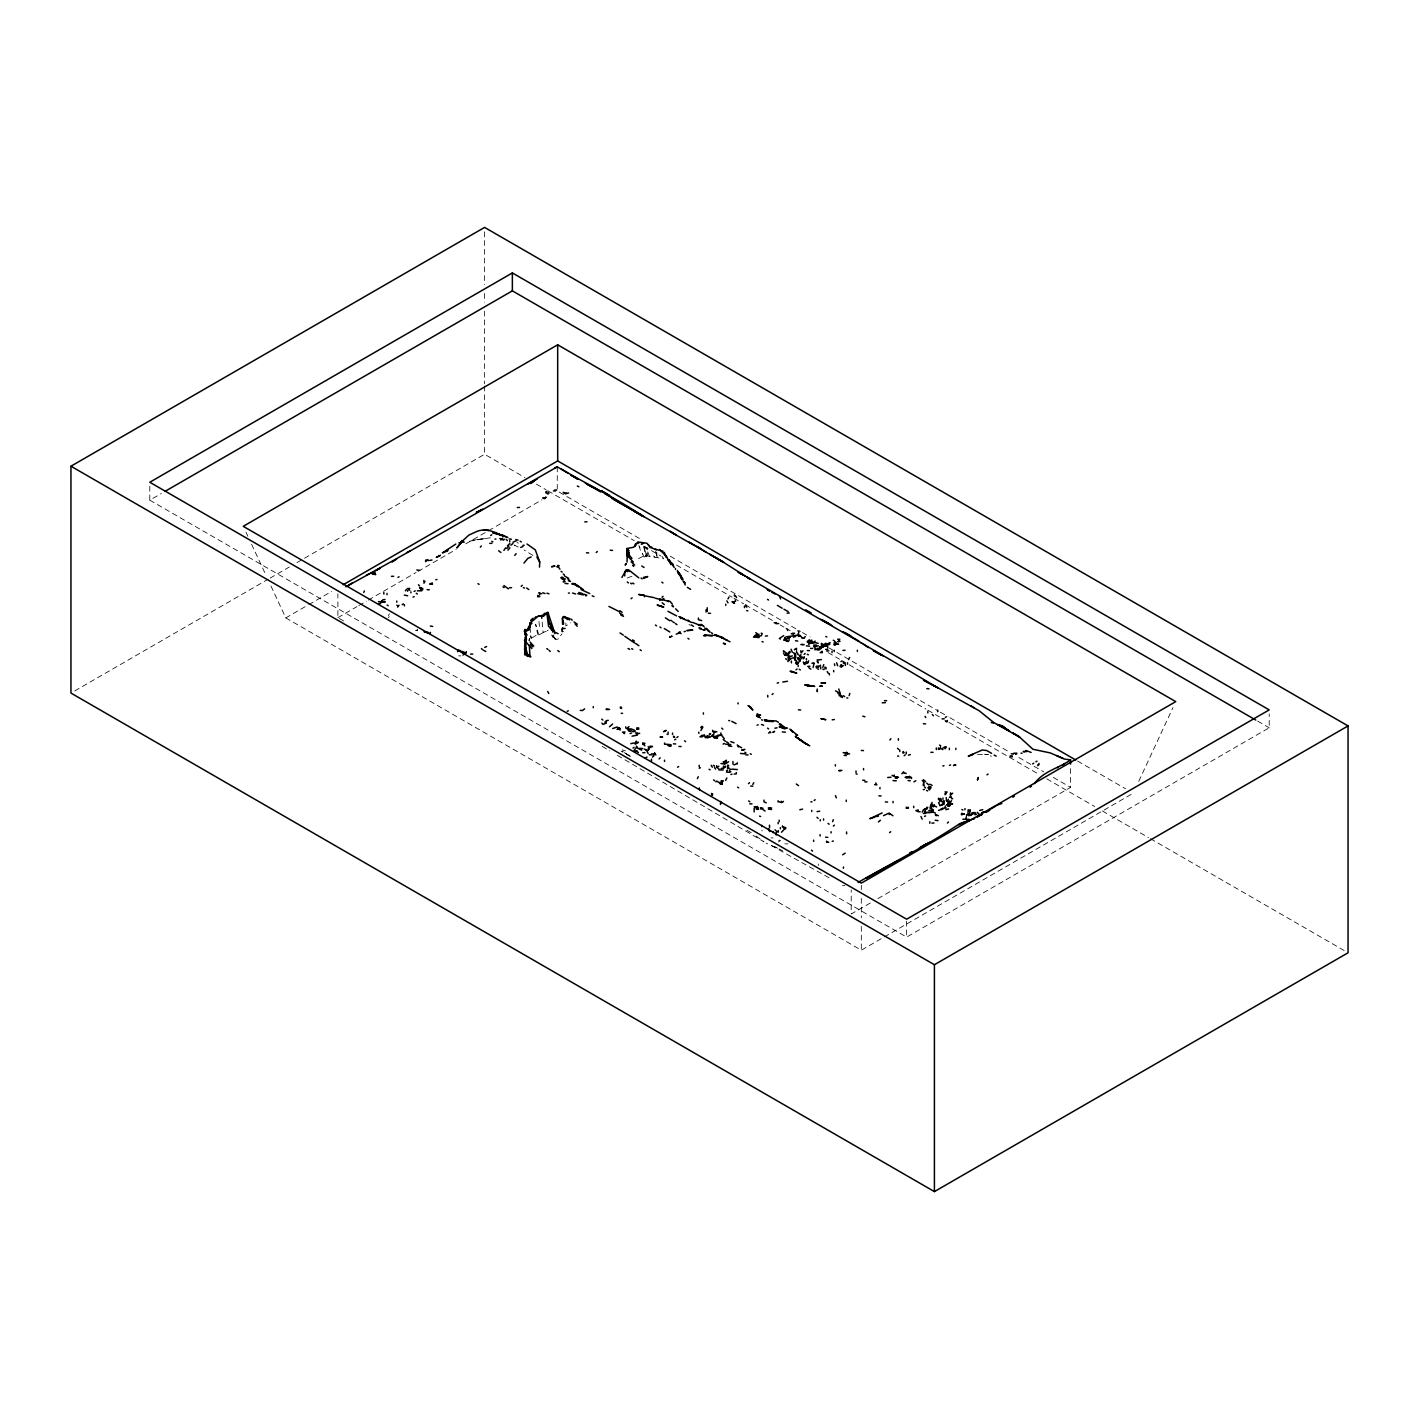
<?xml version="1.0" encoding="UTF-8"?>
<svg xmlns="http://www.w3.org/2000/svg" width="1419" height="1419" viewBox="0 0 1419 1419"><rect width="100%" height="100%" fill="white"/><g stroke="black" fill="none" stroke-linecap="round" stroke-linejoin="round"><path stroke-width="0.75" stroke-dasharray="5 3.75" d="M343.629 620.972L337.882 617.655L337.882 593.763M565.915 622.959L565.826 626.027L570.775 622.799M644.191 557.011L642.257 553.357L644.191 557.011L647.241 555.734L647.206 547.503M388.487 615.811L389.303 613.771M1138.783 781.266L1172.963 707.602M555.822 638.248L555.113 639.65L558.128 639.011L561.995 633.832M529.021 639.738L529.784 638.319L529.056 640.891L529.021 639.738L537.677 634.364L538.759 634.896L548.231 630.107M555.095 638.39L553.57 636.492L555.113 639.65L552.949 637.166L553.924 634.719M778.534 842.035L780.61 840.225M388.292 617.673L389.356 616.662M778.552 840.917L779.581 840.066M149.793 486.22L149.793 500.162L161.305 493.51M74.781 690.876L268.191 579.2M270.107 578.101L289.263 567.05M296.926 562.616L302.655 559.299M304.571 558.199L484.588 454.275L524.888 477.529M270.976 586.047L285.769 617.904L306.823 605.736M308.739 604.636L331.727 591.368M337.882 617.655L356.967 606.64M358.865 605.541L366.492 601.142M368.408 600.042L416.104 572.496M418.002 571.396L456.155 549.384M465.698 543.867L486.682 531.753M488.579 530.653L541.987 499.807M870.29 903.016L851.205 914.013L851.205 889.873M877.918 898.599L1070.582 787.368L1070.582 766.242M285.769 617.904L861.315 950.198L882.387 938.03M884.303 936.93L1133.249 793.203M149.793 500.162L906.635 937.108L1269.207 727.787L1269.207 713.863M643.02 556.354L635.322 560.221M627.216 578.03L632.182 576.167M484.748 538.652L472.066 540.337L492.57 537.535M546.28 631.349L543.105 632.377L542.129 621.682M482.903 538.901L466.461 541.739M415.43 630.408L417.594 630.284L417.594 629.096M625.46 750.864L622.249 749.871M844.908 885.687L842.46 885.421M977.531 754.571L988.387 754.5L985.762 754.482L987.181 754.465M647.241 555.734L646.284 555.734L663.737 558.749L662.123 556.461M784.867 843.844L787.971 843.879M771.014 837.884L773.178 837.919M458.674 655.844L460.944 655.897M416.53 630.196L417.594 630.284M985.974 754.482L984.733 754.269L987.003 754.731M775.111 846.859L774.118 846.664L778.286 848.42M776.033 847.586L768.85 844.376M518.201 547.06L514.281 545.109L515.611 545.783M766.136 843.134L767.661 843.879M624.254 752.567L631.207 756.735L621.167 751.165M552.931 635.73L551.583 635.038L552.949 637.166M990.338 755.777L991.402 756.345M771.209 845.476L830.966 878.822M1257.695 721.154L1269.207 727.787M1077.606 761.081L1125.569 788.769M559.175 492.109L564.922 495.426M566.837 496.526L641.53 539.663M670.265 556.248L800.511 631.455M802.427 632.555L810.089 636.971M829.246 648.04L834.993 651.356M836.908 652.456L850.318 660.19M852.234 661.307L938.42 711.061M940.336 712.178L947.998 716.595M949.914 717.695L1009.281 751.981M1018.86 757.515L1043.763 771.883M1053.341 777.417L1070.582 787.368M536.4 484.181L545.996 489.715M547.911 490.832L634.258 540.674M643.854 546.226L661.112 556.195M676.473 565.046L732.115 597.186M734.031 598.286L743.627 603.82M745.543 604.937L772.415 620.44M780.078 624.874L783.927 627.092M785.842 628.191L791.589 631.526M828.057 652.58L839.569 659.214M849.165 664.766L925.915 709.074M927.831 710.174L939.343 716.826M948.939 722.36L1039.116 774.437M1046.796 778.871L1094.759 806.56M1102.439 810.994L1148.485 837.582M1150.419 838.682L1344.219 950.57M602.17 746.376L609.78 750.882M617.389 755.351L763.954 841.769L755.617 835.667M779.403 848.952L782.649 850.886M516.995 542.413L518.343 543.229M622.249 751.006L623.207 751.591M746.944 830.115L754.394 834.691M625.318 753.418L630.923 756.93M688.978 624.484L690.343 625.353M532.888 555.414L524.143 550.022M653.574 555.929L654.993 557.206M246.037 532.302L247.882 536.276M251.571 544.24L265.442 574.11M649.565 556.496L646.354 548.071M638.905 545.481L640.59 550.785L639.738 546.812M538.759 634.896L535.619 624.183L537.677 634.364M643.552 546.705L646.177 556.425L647.49 551.743L646.656 547.752M530.511 635.641L531.22 638.373L529.943 626.684M655.631 551.015L657.157 558.412L656.571 549.809M644.297 547.007L646.177 556.425L645.077 546.546M538.972 621.469L539.522 627.18M761.95 829.955L762.021 830.966M818.266 864.047L818.337 865.555M906.635 921.197L906.635 937.108M861.315 885.314L861.315 889.642M861.315 898.298L861.315 917.756M861.315 926.412L861.315 950.198M557.259 466.816L557.259 488.81M484.588 231.811L484.588 284.669M484.588 293.485L484.588 302.282M484.588 311.098L484.588 383.786M484.588 385.986L484.588 454.275"/><path stroke-width="1.5" d="M725.411 767.2L725.428 766.1L723.247 767.59M407.625 591.244L407.625 590.18M725.748 605.416L725.748 604.228M757.515 807.606L757.515 806.418M783.572 828.022L783.572 826.905M823.57 820.129L823.57 818.905M831.073 832.953L831.073 831.711M845.387 665.476L845.387 664.287M380.629 602.933L381.729 600.876L384.992 602.295L382.243 602.099L381.729 600.876M525.562 646.479L524.64 653.006L525.739 653.698L524.693 654.602L530.901 656.678M601.887 723.087L602.986 724.382L606.232 723.193L606.144 720.728L608.254 720.338M715.602 769.133L714.502 767.36M728.692 768.477L728.692 767.236M946.118 746.678L946.118 747.724L943.883 747.334M682.876 580.034L682.876 578.81M857.36 651.427L857.36 650.204M457.663 651.711L457.681 650.363L459.862 650.31M672.535 734.457L672.535 733.038M738.377 746.944L737.295 744.922M647.082 751.361L648.164 753.542M668.136 733.091L668.136 732.098M673.617 737.224L673.617 736.195L674.699 737.277M727.592 766.189L727.61 768.832M955.838 749.463L955.856 748.274M783.643 640.2L784.76 638.585L786.942 638.727L786.676 639.916M823.552 646.142L825.663 643.233L827.862 644.758L825.698 645.964L825.645 644.403L823.499 644.492M950.517 792.884L950.482 797.035L951.564 797.318L949.453 797.318M406.508 589.222L405.408 590.872M410.871 592.805L410.889 591.847M680.251 575.387L681.759 579.573M756.912 635.304L756.912 634.258L759.059 634.311M784.76 638.585L784.76 637.486M811.721 811.473L811.739 810.391M524.675 645.716L525.757 644.989L524.675 645.716L524.622 650.399L525.615 650.523M635.162 743.237L636.28 741.037M683.834 581.524L685.2 585M707.265 611.341L707.283 610.064M713.81 734.51L713.828 733.428M753.489 637.149L755.813 634.843M820.271 820.874L820.288 819.721M807.376 642.239L807.393 641.104M948.371 799.269L947.253 801.416L946.278 800.032L947.253 801.416M726.883 600.893L727.982 602.844M923.485 809.628L922.279 812.147M828.802 842.301L826.621 842.247L826.656 841.112M738.04 703.895L738.057 702.848M754.145 811.881L754.181 808.28L756.416 806.755L756.398 808.174L758.597 809.362L756.38 809.291L758.615 807.996L754.198 806.737M529.996 656.997L529.376 645.769L524.551 640.519L526.112 635.889L524.693 630.994L526.857 629.664M923.343 783.714L923.29 785.541L924.425 785.044M970.153 811.313L970.188 809.628M928.895 810.462L932.159 809.859L932.177 812.395L925.578 812.679L925.631 811.136M760.761 809.132L760.797 807.943L762.961 808.227M933.188 809.575L933.17 812.236L935.423 813.052M631.987 558.447L629.522 555.521L627.535 556.585L626.967 550.944L629.131 550.891L627.925 549.596L626.808 555.45L627.925 549.596L626.755 548.55L633.725 547.237L637.787 541.934L646.922 543.264L650.611 547.539L656.571 549.809M808.475 642.949L812.856 641.938L818.195 643.375M924.461 812.236L925.614 808.564L924.585 808.901M698.467 617.974L698.414 619.713L701.696 620.6M583.475 589.719L575.972 584.539L572.017 584.185M641.353 544.328L642.505 542.821M754.642 637.344L754.677 636.244M677.661 572.088L678.708 573.808M968.166 809.823L968.006 812.75M1038.921 764.806L1038.992 763.404M1037.857 765.781L1037.91 764.539M539.486 567.121L539.734 562.066L535.318 549.88L526.999 544.009M969.071 810.125L969.94 812.307M670.868 562.722L668.81 559.636L671.098 564.23M945.214 807.127L945.285 805.957M524.693 654.602L525.207 645.468L527.957 656.483M929.782 823.251L929.853 821.743M798.808 636.492L800.014 635.57L802.125 637.645M781.514 832.226L784.672 828.873L784.618 827.242M787.917 657.157L789.088 660.669M675.479 569.498L675.533 568.487M577.231 626.258L575.103 623.952M790.188 636.829L789.177 638.089L788.042 637.025L790.188 636.829L788.059 638.426M834.195 645.06L834.266 644.12L838.576 644.332L837.6 643.978M817.397 690.219L817.273 691.692L817.255 689.031M559.92 569.214L557.844 566.039M525.42 644.049L526.112 635.889M964.885 809.806L964.991 808.635M961.479 814.541L961.603 813.335L964.477 814.063L961.479 814.541L962.667 814.4M950.411 804.91L949.276 806.134L947.147 805.247L950.411 804.91L949.276 806.134M839.143 695.7L840.208 693.589L838.789 688.995M970.862 814.808L972.086 812.821L974.055 812.59L972.76 814.258M634.754 546.368L635.677 543.619M679.08 574.252L677.431 570.527M650.611 547.539L648.146 544.577M951.528 798.773L952.646 798.72M966.392 816.67L965.967 818.816M664.305 552.399L666.079 556.887M712.391 795.385L712.64 793.842M975.048 813.619L975.243 812.484M843.312 868.233L843.56 866.991M967.652 814.878L967.847 813.885M966.552 815.446L966.782 814.524M397.675 607.084L398.987 605.274M849.165 695.629L849.804 693.448M968.875 815.003L969.479 813.14L969.745 815.251L968.627 815.748M680.73 575.138L682.362 578.775M524.267 631.526L525.083 629.362L525.793 638.585L524.711 644.581L525.757 644.989M832.598 821.636L833.343 819.703M528.915 627.766L529.092 629.983L527.868 628.635L530.014 627.269L529.748 623.243L531.912 623.225L528.613 626.737L527.921 630.213L524.693 632.253L527.123 634.949L524.906 634.683L525.828 633.105M563.006 631.561L561.906 631.313L562.563 627.908M561.924 619.003L563.875 616.538L566.216 617.513M363.743 592.45L364.399 590.996M697.368 778.623L698.254 776.743M525.58 640.838L526.449 639.011L525.19 637.486M725.659 780.379L726.847 777.949M797.886 634.488L798.773 632.732M940.655 798.365L941.932 801.77L943.99 801.043L941.914 805.034M752.815 784.459L753.773 782.703M801.15 652.953L802.977 650.771M625.939 563.875L625.194 565.099L626.134 563.68M795.882 663.205L796.627 664.163L800.121 660.811L797.921 659.321L797.85 657.582L799.624 659.374L801.096 658.859L802.09 656.837L799.979 657.334L800.937 654.585M630.178 731.317L628.014 729.579L629.078 731.228L631.26 728.905L629.096 728.923M503.887 550.395L505.803 547.734M523.913 563.095L527.85 558.376L531.185 556.94M546.138 613.256L547.929 612.387L554.9 633.513M712.764 734.652L711.611 736.39L713.651 735.822M621.859 577.427L626.453 569.746L629.681 571.449M561.889 629.539L562.829 628.138M552.701 632.076L553.658 630.692L550.288 624.129L552.097 630.089M500.747 540.018L502.787 538.067M456.936 547.947L462.629 540.958L460.732 542.395L461.814 541.81M428.715 560.647L427.687 560.008L425.505 561.658M805.495 662.85L806.506 661.485L806.56 663.134L804.502 664.571L803.367 662.034L804.467 663.844M431.5 583.972L432.529 584.043L429.673 584.078L432.298 582.907M507.967 550.164L509.918 547.769M529.748 623.243L538.369 616.077L543.761 615.846L547.929 612.387M612.689 724.009L609.478 726.759M514.742 555.414L516.126 553.641M710.617 733.552L709.535 734.953L709.465 733.978M858.052 882.458C891.948 862.965 927.334 845.405 959.723 823.676L974.605 818.461L973.097 818.834M457.095 547.503L460.962 542.714M633.388 562.066L628.599 557.082L629.309 553.108L626.967 550.944M508.889 546.12L506.902 548.461M715.797 781.78L716.879 781.124L720.249 783.323L723.388 780.858L721.26 780.698M700.755 727.592L701.82 726.315L701.926 727.61M422.791 588.442L420.627 589.949L422.773 589.594L420.645 588.85M544.772 498.53L545.872 497.253L544.772 498.53L543.708 497.59M678.051 633.459L680.162 631.827M480.332 547.149L481.325 545.996M889.855 739.973L890.919 738.731M813.903 644.847L815.038 645.84L816.049 644.705M429.46 633.566L430.525 632.395M617.017 729.401L620.298 728.426L618.099 728.568M787.971 653.219L790.081 651.356M783.678 635.659L779.35 638.479L780.432 638.993M642.754 743.219L643.765 744.532L644.9 743.325L642.754 743.219L642.754 744.39M720.249 783.323L721.331 784.122L722.413 782.969L720.249 783.323L720.213 782.064L721.757 782.809M950.446 801.895L951.564 800.724M636.634 729.384L638.798 728.107L636.67 727.965M507.399 545.818L509.847 543.583M584.646 708.826L582.464 710.547L580.282 710.351M504.348 539.22L503.532 540.054L499.736 538.51M945.285 720.746L946.331 721.597L947.413 720.497M804.289 637.61L805.3 636.581M460.998 542.324L468.838 535.123L475.241 532.178C483.719 527.708 493.404 530.883 500.942 535.531M521.216 586.313L522.227 585.302M930.97 811.047L932.159 809.859M372.168 573.95L375.414 573.081L373.268 573.028M534.945 617.673L535.974 616.68M465.219 653.503L463.02 655.046M927.778 787.811L931.006 786.995L928.86 786.906L929.959 786.889M659.072 758.899L660.172 757.835M947.431 823.02L948.477 822.027M1034.327 783.678C1043.497 771.031 1058.645 768.388 1070.582 759.892L1070.582 764.131M933.205 806.95L934.341 804.768L933.152 806.045L932.035 805.3L931.964 802.338M813.14 667.515L814.045 663.258L811.899 663.205M733.446 602.827L734.581 601.762L731.973 601.851L734.545 603.359M794.356 649.796L795.403 648.838M510.875 545.144L512.986 543.512M655.826 754.979L654.673 753.099L652.545 757.178M596.246 552.523L597.346 551.53M807.642 663.241L808.617 660.828M384.975 601.532L382.243 602.099M948.406 801.912L949.488 800.937M878.467 821.973L880.365 820.271M636.244 747.6L634.08 750.385M345.899 586.81C416.831 547.805 486.983 507.204 557.259 466.816L567.884 473.112M455.836 544.045L442.426 552.896L447.695 550.909M748.469 783.643L749.534 782.703M813.832 646.869L816.067 646.159L815.038 645.84M822.789 667.391L823.747 664.606M563.148 578.509L561.09 577.835L562.119 576.948M782.437 802.249L783.465 801.363M804.13 654.372L805.176 653.467M795.988 669.874L797.088 668.952M908.355 807.269L906.209 808.369M543.051 614.799L544.931 613.185M713.544 736.922L716.737 736.035M462.629 540.958L461.601 541.845L462.434 541.136M629.025 726.563L626.896 728.71L627.996 728.178M1030.141 787.226L1031.542 786.037M1057.474 767.768L1058.503 766.899M849.609 657.494L848.562 659.604M562.758 617.034L569.551 618.578M676.881 737.543L677.998 736.638M1062.352 765.409L1064.215 763.883M531.22 619.731L533.101 618.205M833.343 826.053L834.407 825.202M524.551 640.519L526.449 639.011M819.543 666.061L820.572 665.245M662.017 597.204L663.063 596.37M889.607 832.598L890.706 831.729M772.096 694.512L773.142 693.678M402.233 604.725L403.298 603.873M904.169 755.706L905.233 754.89M530.706 620.688L532.852 619.323M631.047 598.712L632.094 597.896M648.164 749.924L649.246 749.108M700.862 730.554L702.902 727.025M945.302 717.517L946.349 716.719M725.357 762.109L726.422 761.311M637.858 543.601L638.905 542.821M729.011 597.027L727.965 598.871M987.021 774.827L988.085 774.082M376.23 570.349L379.902 568.327L375.45 570.828M736.248 763.883L734.102 764.912M701.057 735.893L702.103 735.148M943.067 808.067L940.797 809.167M814.169 800.476L815.216 799.731M1012.829 797.23L1014.354 796.183M633.016 748.044L634.098 747.299M392.158 562.084L396.646 559.068M883.54 815.641L889.057 813.052L892.923 815.748M574.039 583.386L572.974 584.096L575.156 584.149L572.105 583.404M490.672 535.513L491.737 534.803M826.816 644.35L830.097 642.523M840.988 661.591L842.052 660.899M728.603 761.737L725.393 763.865M667.036 600.663L670.087 601.408L672.287 604.068M726.386 760.212L724.258 761.666L724.311 764.327M952.663 793.203L950.499 794.161L951.652 794.409M806.56 663.134L807.588 662.46M790.17 658.895L789.07 659.604L792.405 658.044M926.305 844.021L920.878 847.178L927.547 843.436L919.317 848.119L930.882 841.715M970.596 815.517L971.66 814.825M717.766 766.881L718.848 766.207M842.638 854.788L845.174 853.191M565.365 493.883L568.576 492.925M792.352 655.933L789.035 656.713L790.17 658.451M940.637 746.944L939.609 749.161L938.491 749.374L938.456 747.902M677.572 767.236L678.654 766.562M1032.66 763.901L1033.741 763.227M808.475 640.448L809.486 639.827M348.453 585.284L352.267 582.943M723.105 744.124L724.204 743.467M630.834 743.662L634.062 742.971M729.756 772.308L730.838 771.67M942.908 809.167L938.615 810.32M540.887 616.059L538.422 615.757M828.838 644.705L829.902 644.084M901.881 773.763L903.513 771.83L904.063 773.408M545.907 491.879L546.989 491.24M929.888 788.929L928.789 789.567L929.8 789.78M989.167 809.877L996.12 805.85M70.95 466.212L484.588 227.395L1348.05 725.925L1348.05 952.788L934.411 1191.605L70.95 693.075L70.95 466.212L934.411 964.725L1348.05 725.925M512.365 272.927L149.793 482.247L906.635 919.21L1269.207 709.89L512.365 272.927L512.365 290.842L1255.78 720.054M165.154 491.293L512.365 290.842M557.685 344.799L243.252 526.325L861.315 883.15L1175.748 701.625L557.685 344.799L557.685 460.909L1075.691 759.981M343.203 584.734L557.685 460.909M397.976 577.409L399.058 576.788M512.968 542.2L516.303 540.763M834.39 642.364L835.489 641.743M913.942 781.816L915.805 780.752M537.269 478.966L527.726 484.198M642.47 543.849L643.552 543.246M1035.888 761.772L1036.97 761.169M920.878 847.178L927.405 843.525M772.752 732.381L774.632 731.335L773.55 731.885M407.058 552.505L410.144 550.82M723.211 763.812L721.012 763.511M897.216 861.262L865.803 878.414L897.216 861.262L895.779 861.883M632.023 736.177L637.468 735.077M945.036 791.891L947.236 792.033M723.229 768.406L724.329 767.803M985.903 812.377L989.717 810.338M716.613 737.472L717.783 736.869M477.653 511.78L481.272 510.131L476.341 512.419L482.726 509.137M537.695 596.814L539.823 596.53M979.678 810.497L982.711 809.61M909.721 852.872L911.885 851.755M520.72 547.45L522.955 546.492M639.685 733.321L636.422 734.013M958.801 824.847L965.151 821.654M841.077 664.624L840.013 666.611M796.627 664.163L798.081 663.453M815.074 641.051L814.009 643.038L810.657 643.109M817.06 646.177L818.178 645.645M713.455 737.401L716.755 736.532L715.637 736.958M699.265 768.264L700.347 767.75M414.135 591.404L415.217 590.889M413.053 597.133L414.153 596.619M484.713 647.383L486.593 646.532M644.936 758.012L647.029 757.054M679.577 632.768L676.242 634.169M1016.802 753.134L1013.485 753.329M446.222 550.856L447.943 550.111M423.909 583.191L424.973 581.364M838.629 641.707L839.746 641.228L838.664 640.661M643.747 578.438L647.738 576.54L643.339 577.444M924.514 816.386L925.596 815.925M674.646 739.76L675.763 739.281M889.11 814.524L890.21 814.063M648.199 748.31L652.492 746.412L649.92 746.181M371.033 572.992L372.292 572.478L371.068 572.974M567.228 711.274L568.309 710.83M1015.596 754.34L1016.714 753.879M757.09 725.198L758.172 724.772M832.173 841.414L833.308 840.988M882.139 812.927L869.847 818.692L875.044 817.06M997.61 804.999L1001.832 803.491M808.475 644.244L809.61 643.854M630.001 733.588L631.615 733.02M819.153 646.993L823.517 647.17M563.201 628.546L565.134 628.493M684.189 631.686L685.306 631.313M777.204 683.16L778.552 682.699M947.218 804.52L952.504 803.757L947.218 804.52L951.475 803.42M905.091 777.328L908.32 776.707L906.209 777.098M814.861 649.813L815.978 649.441L814.825 648.217M908.426 755.21L910.359 754.571M730.874 774.508L731.991 774.153M949.453 765.32L950.588 764.947M923.29 789.709L924.408 789.336M635.517 730.998L633.353 731.69L630.267 730.501M366.581 574.908L369.454 573.986M785.86 636.918L796.822 635.286M974.853 814.737L976.715 814.151M918.27 809.947L915.876 810.675L918.004 810.834M710.529 736.975L707.301 737.508M971.217 755.263L968.272 756.167L982.32 749.977L986.773 750.545L991.615 753.383M942.855 766.029L943.99 765.692M734.155 774.047L736.319 773.852L736.301 772.557M887.691 777.523L890.972 777.24M897.464 777.843L895.3 778.073L898.564 777.257M721.065 768.584L722.165 768.3M909.313 778.002L910.43 777.718M634.861 545.659L635.783 545.428M945.834 809.628L948.619 808.954M876.605 816.564L878.485 816.12M787.935 654.762L784.601 655.223L789.053 655.631M816.333 666.469L818.32 665.99L818.532 667.32L816.333 666.469L816.386 667.941M799.802 809.77L802.586 809.114M822.399 651.392L821.264 651.658L822.381 652.598L820.217 652.616M629.309 553.108L627.216 553.587L628.333 554.315M642.789 748.576L639.472 748.327M808.546 642.115L811.757 640.04L811.774 641.37M718.032 735.822L721.969 734.953M714.059 635.428L715.211 635.18M812.998 663.471L814.045 663.258M435.793 579.732L436.91 579.502M816.989 648.306L819.26 648.909L820.271 646.603M702.777 625.336L698.379 625.353M686.973 630.71L692.791 630.054L687.328 630.444M944.078 808.245L946.118 807.837M460.962 542.466L464.261 542.023M837.636 641.636L839.746 641.228M824.581 646.319L826.656 645.911M774.898 728.213L777.027 727.805M768.513 733.038L770.783 732.381L769.701 731.814M972.689 754.447L970.631 754.855L972.937 754.571M429.851 560.381L431.944 560.008M726.51 770.677L727.628 770.482M896.418 777.86L895.318 776.991L896.436 776.814M782.774 682.025L787.439 681.28M821.424 659.622L817.149 659.941L818.302 662.921L817.22 661.715M906.138 778.002L908.266 777.665L907.22 777.062M494.983 539.149L495.941 539.007M817.113 811.615L819.703 811.225M789.017 653.911L785.718 653.432M832.19 719.841L834.301 719.539M765.391 636.12L767.502 635.836M706.343 736.975L708.471 736.709M785.452 732.186L782.33 731.92M709.518 736.763L704.303 736.106L704.285 734.758L702.068 736.904L699.939 736.78M895.318 776.991L897.5 776.725M464.173 652.971L466.301 652.722L466.301 651.623M744.869 749.321L741.676 750.119L743.822 750.03M458.869 542.856L459.809 542.75M896.258 780.787L893.065 780.627M734.049 742.811L730.785 741.623M928.842 788.237L930.97 788.024L929.942 788.006M463.108 653.024L466.301 652.722M417.381 590.818L421.727 590.801M382.793 599.723L384.957 599.528M554.545 490.087L556.691 489.91M923.432 813.53L925.685 813.335M425.523 560.186L427.687 560.008M842.957 650.434L845.085 650.274M826.674 651.019L828.82 650.86M509.439 587.803L511.585 587.643M723.247 769.932L718.848 769.949M769.453 808.191L771.599 808.014M731.725 746.359L728.515 745.88M635.162 744.212L638.426 742.332L636.262 742.385M797.886 635.712L800.014 635.57L798.968 635.091M807.748 666.433L809.894 666.274M787.066 613.15L789.301 613.008M609.567 709.429L606.285 708.986M708.17 737.632L705.03 737.596M882.246 702.813L885.403 702.636M1026.877 751.644L1023.471 751.378M426.214 632.661L428.378 632.537L424.068 631.721L425.15 632.023M728.603 744.656L730.767 744.532M841.893 770.375L838.7 770.623L840.828 770.641M612.706 728.532L616.999 727.078L619.198 727.965M646.035 750.438L648.217 750.332M775.98 623.668L778.641 623.526M489.768 543.388L491.914 543.3M774.153 622.764L776.335 622.675M642.754 752.726L644.918 752.62M1070.582 759.892L1064.321 759.023L1050.362 752.957L1032.926 749.25L1018.665 736.266L1012.474 732.772L1019.782 737.206L993.885 722.626L979.092 710.706L933.365 685.306L936.753 687.239C873.873 649.547 810.001 613.771 746.908 577.019L749.711 578.881L720.621 560.487L611.642 498.229M807.322 685.767L809.539 685.661L805.087 684.88L814.737 686.406L804.945 685.022L807.925 685.643M806.364 645.876L809.575 646.177M517.35 507.523L519.496 507.434M561.09 577.835L563.237 577.746M522.972 545.339L524.161 545.286M1010.08 756.948L1012.244 756.877M931.893 823.109L933.986 823.02M584.805 521.873L586.987 521.802M947.927 802.728L950.499 802.622M826.621 842.247L827.756 842.212M810.852 801.841L811.987 801.806M622.391 732.115L625.069 732.027M793.363 652.74L795.58 653.733L795.704 658.079L794.569 656.465M470.576 654.124L472.722 654.07M621.22 713.349L622.551 713.314M731.956 769.133L737.348 769.559M421.709 587.856L419.527 587.892L420.663 587.909M849.591 753.879L845.298 753.808M553.463 490.956L555.627 490.921M391.484 576.327L393.648 576.291M637.681 729.26L638.781 729.242M942.039 718.883L944.22 718.848M837.653 639.259L839.817 639.242M1010.115 755.919L1012.279 755.901M461.228 541.402L462.931 541.402M793.416 637.149L795.633 636.351L793.558 635.801M807.287 650.594L809.451 650.594M663.116 551.264L655.259 549.171M825.627 649.405L827.791 649.405M846.788 697.971L847.835 697.971M792.423 633.264L794.587 633.264M802.019 638.195L804.183 638.213M606.25 709.553L608.449 709.553M378.43 603.572L380.611 603.607M1021.006 753.187L1022.123 753.205M930.864 752.318L933.028 752.336M635.162 751.112L637.326 751.13M407.572 588.459L409.754 588.477M768.353 809.149L771.546 809.486M585.604 595.732L586.579 595.749M649.299 754.766L651.445 754.802M810.515 648.394L812.697 648.43M897.588 756.096L898.706 756.132M562.084 579.218L564.265 579.254M818.107 649.139L820.288 649.192M749.782 803.846L752.017 803.881M699.567 624.537L701.766 624.591M864.845 781.834L867.027 781.887M575.156 584.149L573.95 584.131L576.327 585.249M884.463 700.667L886.609 700.72M635.428 732.878L637.574 732.931M939.857 805.708L944.185 804.059L943.99 801.043M744.94 753.826L740.523 753.454M927.831 812.324L929.995 812.395M745.897 754.855L748.079 754.943M670.087 744.567L665.653 744.212M834.301 643.126L836.5 643.215L835.472 642.931M878.893 795.846L881.075 795.935M717.819 735.184L719.77 735.273M825.592 837.228L827.791 837.334M843.152 752.673L845.316 752.779M427.137 589.665L429.301 589.772M817.042 649.884L819.224 650.008M783.394 727.841L779.173 726.83L783.838 728.408L782.774 727.894M725.34 744.053L729.685 744.727M862.681 780.255L864.863 780.361M668.97 744.762L671.187 744.869M917.987 811.668L920.151 811.774M678.903 746.429L681.102 746.536M721.331 784.122L722.395 784.175L720.213 784.015M755.777 637.113L759.023 637.61L759.059 636.51L756.841 637.184L755.795 635.783M750.669 786.037L752.85 786.161M966.676 820.643L969.319 820.803M816.067 646.159L813.885 646.035L815.038 647.082M673.44 743.822L675.675 743.964M946.331 721.597L947.395 721.668M483.436 529.961L488.562 530.44L485.972 530.121M773.213 721.615L768.796 721.189L770.056 721.437M885.367 801.93L887.567 802.072M378.447 601.621L380.629 601.762M861.298 750.456L863.479 750.598M908.107 780.592L910.288 780.752M708.312 613.203L710.511 613.363M565.081 583.44L568.043 583.688M651.41 753.915L653.556 754.074M586.49 552.771L588.654 552.931M726.493 772.096L728.71 772.273M795.828 735.06L797.584 735.379L789.833 729.082M800.813 644.51L803.012 644.669M714.36 738.093L717.482 738.359M926.784 688.623L928.984 688.818M908.373 808.28L906.209 807.216M1011.268 753.826L1013.45 754.021M844.128 755.334L846.309 755.547M969.266 819.331L962.862 819.206M610.205 550.2L612.529 550.43M923.379 723.69L925.578 723.903M798.418 709.784L800.635 710.014M373.232 574.269L375.769 574.535L374.35 574.127M679.949 617.265L684.685 619.393L682.237 617.904L680.393 618.453L681.173 617.389L678.867 616.609M874.618 784.618L876.818 784.849L875.718 782.969M802.001 644.421L804.201 644.652M568.434 593.018L569.427 593.142M667.019 734.262L668.118 734.386M655.276 598.197L662.105 599.9M768.406 807.854L770.535 808.12M509.173 538.972L511.408 539.255M835.525 690.84L840.208 693.589M766.278 802.817L764.007 801.841L763.936 800.121M738.394 746.004L741.658 747.778M645.468 595.962L654.212 597.665M667.835 745.472L670.052 745.791M935.21 820.235L937.994 820.643M668.952 745.72L671.152 746.057M825.645 644.403L827.862 644.758M712.835 635.357L704.587 635.198L712.214 636.014M789.053 652.492L790.135 652.669M416.814 569.924L419.722 570.403M791.305 671.435L792.281 671.595L790.064 671.293L796.786 673.12L793.576 672.18M769.595 721.455L764.752 720.781M795.527 640.714L797.744 641.104M542.75 592.805L545.002 593.55M667.622 601L659.782 599.084L659.835 600.556M702.777 629.699L705.03 630.125L703.771 629.788M776.459 720.994L764.752 720.409M430.365 626.01L432.689 626.453M991.225 722.573L993.477 723.016M728.727 720.515L729.721 720.71M404.291 595.093L407.696 595.767M938.385 815.73L935.369 814.435M713.757 732.204L714.874 732.435M842.46 697.545L840.279 696.357M996.173 756.132L994.098 755.05M718.741 636.457L715.07 635.304M538.635 592.876L541.703 593.71M761.506 724.524L763.635 725.269M586.686 595.04L583.599 594.153M864.916 716.772L862.805 716.152M577.746 593.674L583.493 594.916M644.492 595.466L638.674 594.472L643.126 595.075M568.434 580.814L570.491 581.435M729.774 769.063L730.856 769.311M683.408 618.968L691.762 622.498M503.727 536.01L492.677 532.657L504.188 535.743M546.918 593.177L548.976 593.798M791.305 633.69L793.54 634.258M1023.33 751.68L1024.376 751.946M575.635 593.958L572.549 593.053M619.198 729.632L620.28 729.916M716.382 635.091L727.167 640.058M563.077 581.825L564.088 582.109M515.789 539.522L518.077 540.142M998.391 724.737L1009.281 730.909L998.391 724.737L1008.146 730.111M1025.813 750.527L1028.03 751.165M650.718 546.847L651.747 547.131M643.765 744.532L644.936 745.844M542.732 615.544L543.761 615.846M727.592 765.178L728.674 765.497M788.201 611.607L783.927 609.23M578.81 592.45L582.375 593.55M628.652 569.87L638.852 577.888M1031.116 752.425L1029.077 751.715M577.036 586.313L575.972 584.539M637.344 748.026L641.707 750.208M699.425 628.582L701.731 629.327M719.061 636.475L714.431 634.701M707.407 735.876L708.471 736.23M558.128 633.69L554.457 631.987M719.983 636.829L721.065 637.184M644.35 749.143L646.017 749.729M704.604 628.085L707.833 629.912L706.36 628.315M845.369 662.975L843.17 661.573M761.542 719.788L762.535 720.142M626.453 569.746L627.73 570.207M557.951 565.33L559.228 565.791M759.537 816.138L760.602 816.528M828.288 673.28L827.206 671.577M762.109 641.583L763.156 641.973M528.613 626.737L530.014 627.269M503.976 536.169L494.859 532.515L497.359 534.324M662.992 598.481L664.021 598.871M548.071 494.06L545.907 492.748M746.713 610.507L747.848 610.933M660.42 606.002L662.762 606.906M856.047 773.745L857.147 774.171M699.053 627.73L701.394 628.635M556.78 566.695L557.827 567.103M712.338 767.165L711.203 765.284M807.322 654.336L808.404 654.78M592.166 595.82L593.993 596.565M761.187 633.176L762.251 633.619L761.205 635.801L759.059 636.084L756.912 634.258M720.905 637.326L723.992 638.639L720.586 637.131M717.801 768.229L718.883 768.69M625.407 570.562L627.535 571.644M794.693 659.977L795.775 660.456M825.805 636.51L826.851 636.954M608.928 606.427L619.606 611.784M771.794 592.273L775.005 594.011M568.487 579.928L569.551 580.371M643.942 516.747C617.442 498.956 588.832 485.316 561.427 469.104M934.411 805.797L936.629 806.968M578.65 586.1L575.493 584.805M485.795 651.481L483.595 650.257M572.123 475.702L577.799 479.108L570.988 475.099L577.799 479.108M783.838 728.408L782.472 727.805L784.92 728.94M809.77 745.897L805.194 743.414L806.524 744.035M1056.534 755.511L1063.15 758.491M817.504 668.757L818.586 669.254M730.022 641.743L725.411 639.721M620.706 614.959L623.473 616.325M731.796 721.366L736.071 723.601M577.356 486.025L578.899 486.735M505.022 536.542L506.069 537.021M926.554 790.436L927.618 790.915M505.501 536.329L507.86 537.429M932.106 808.83L930.988 808.298L932.035 805.3M750.243 753.791L751.307 754.287M833.272 640.271L834.337 640.767M669.786 631.969L664.305 628.546M464.173 652.119L457.681 650.363M564.372 578.58L565.418 579.076M564.939 617.052L563.875 616.538L563.893 617.904M566.447 493.209L563.201 492.428L564.265 492.943M672.925 621.965L674.238 622.604M567.511 578.633L568.576 579.147M935.405 815.233L936.398 815.694M634.488 730.324L632.342 729.295M720.586 636.492L723.406 637.841M636.28 751.094L638.426 752.496M588.353 484.73L586.863 484.021L592.574 487.285M523.398 587.555L524.462 588.069M758.846 717.003L756.469 715.85L759.147 717.216M667.959 611.287L676.561 615.899M709.092 769.293L710.156 769.808M667.675 559.991L668.757 560.523M564.123 580.992L565.188 581.524M932.106 785.417L929.942 784.193M947.324 805.637L948.318 806.134M700.773 625.602L692.72 622.462M922.297 780.645L923.379 781.195L923.343 779.758L925.56 781.567M623.473 733.091L624.555 733.641M821.424 646.425L822.506 646.958M689.12 542.129L690.982 543.122M842.531 696.498L837.99 693.306M628.049 648.518L629.646 649.334M387.121 605.079L388.185 605.647M822.86 669.094L823.96 669.644M563.112 579.484L564.177 580.052M786.428 727.628L787.51 728.178M619.606 613.008L622.852 614.888M740.381 573.241L742.669 574.518L738.04 572.123L745.738 576.398M690.61 589.328L687.346 587.377M767.484 599.403L768.584 599.989M905.109 772.965L906.173 773.532M577.32 624.183L573.986 621.93M938.438 688.18L923.432 680.144L936.753 687.239M577.48 586.242L578.562 586.827M757.781 716.489L760.513 717.961M782.153 608.219L777.364 605.381M739.264 572.673L742.669 574.518M845.493 632.963L850.761 635.836M728.639 743.219L726.475 741.818M689.776 542.501L700.791 548.727M820.714 619.323L831.8 625.389M997.592 724.47L1002.772 727.308M1006.213 729.189L1009.672 731.069M644.013 567.458L641.814 566.004M765.054 811.047L760.797 807.943M491.79 541.313L492.872 541.916M883.026 655.933L873.288 650.611L881.43 655.046L879.266 653.733M703.008 625.956L704.09 626.559M548.798 693.501L547.716 691.479M723.672 562.385L709.997 554.421L723.672 562.385L716.879 558.341M589.985 485.369L601.124 491.648M604.831 493.741L617.815 501.084M805.708 609.815L811.154 612.884M548.071 492.446L549.153 493.049M713.633 731.353L716.914 731.814M631.703 648.678L632.785 649.299M585.355 483.169L600.485 491.843M613.717 499.417L642.133 515.682L634.524 511.319L642.08 515.7L637.716 513.146M665.387 617.833L669.803 620.759M620.032 632.945L623.349 635.144M779.173 801.682L780.29 802.303M609.762 495.603L601.532 490.832L608.804 495.071M940.673 748.487L941.773 749.126M961.869 809.504L962.862 810.089M713.385 765.338L714.484 765.976M542.643 497.892L543.69 498.495M842.904 631.632L859.098 641.246M675.497 534.52L670.087 531.291L675.763 534.857M909.384 776.264L910.448 776.885M970.827 705.775L974.392 707.939M783.909 727.22L780.397 725.02M638.869 645.716L635.535 643.375M691.284 624.91L693.483 626.347M798.436 738.536L795.261 736.621L808.387 744.975M939.538 745.081L940.637 745.755M785.736 655.294L783.536 653.609M737.578 787.173L738.678 787.847M408.707 589.612L409.807 590.286M416.281 593.284L417.363 593.958M561.055 571.396L562.155 572.07M563.254 574.021L564.336 574.713M780.627 725.109L781.709 725.783L779.244 724.24M843.188 662.939L844.287 663.631M685.288 582.89L683.036 581.311M568.682 578.42L564.319 575.812M670.921 620.298L672.003 621.008M860.819 642.505L861.794 643.126M682.025 578.562L680.925 576.593M622.107 612.316L619.872 610.72M508.428 588.85L503.958 585.568M777.328 721.615L778.392 722.306M709.606 631.402L707.425 630.125L709.961 632.182M589.79 593.585L581.311 589.701L580.602 587.856M746.731 607.208L745.578 605.008L746.66 606.126M634.47 642.896L624.803 636.297M892.054 775.324L893.154 776.051M679.045 632.306L681.085 633.637M478.008 583.652L479.108 584.38M698.379 547.202L706.148 552.328M785.895 728.408L779.865 723.601M922.173 819.153L920.984 816.528M798.72 738.785L802.64 741.463L797.354 737.862L804.147 742.988M520.205 541.224L521.323 541.952M799.252 669.218L800.334 669.945M630.657 583.138L631.774 583.883M711.362 632.714L712.551 633.53M659.64 549.437L666.859 557.046M687.913 638.337L689.013 639.1M640.129 649.813L641.246 650.576M669.183 561.587L670.194 562.261M785.683 658.718L786.8 659.498M672.109 605.948L673.227 606.711M528.826 589.541L526.609 587.998M939.644 798.702L940.832 800.795M828.057 823.446L829.139 824.191M632.821 583.067L633.921 583.83M767.573 728.16L768.655 728.887M684.561 740.86L685.625 741.587M632.643 639.88L634.382 641.086M786.871 653.769L783.501 650.771L783.519 652.048M502.982 586.827L504.082 587.59M777.275 831.906L775.058 829.867M863.373 644.12L868.304 647.614M923.361 782.1L924.461 782.88M939.715 804.945L938.58 802.586M659.906 627.003L661.023 627.783M725.357 741.197L723.193 739.512M808.848 667.71L810.888 669.165M641.051 578.083L642.168 578.899M655.436 625.052L656.554 625.85M546.812 648.625L547.929 649.423M798.56 785.683L796.307 784.015M661.839 582.145L662.957 582.978M928.877 784.991L926.678 783.128M500.907 552.488L498.654 550.785M713.544 779.9L714.679 780.752M675.373 623.491L676.934 624.662M797.921 630.816L799.021 631.668M557.791 650.576L559.246 651.711M687.949 620.068L689.084 620.972M627.304 581.985L628.44 582.89M601.762 719.131L602.88 720.054M537.659 595.341L538.794 596.246M744.922 752.23L746.022 753.117M843.542 695.736L844.66 696.64M539.734 562.066L536.843 557.028M667.693 558.802L665.387 555.538M677.324 571.236L679.648 573.276L681.031 577.728M755.795 632.608L756.877 633.495M662.176 602.773L664.34 604.6M977.212 812.307L979.004 814.009M748.682 800.901L749.782 801.841M570.828 618.986L572.247 620.192M567.245 617.762L569.587 619.961M723.158 761.879L724.275 762.837M632.555 565.347L633.708 566.358M811.491 850.158L812.59 851.116M834.266 644.12L835.419 645.166M631.189 561.906L634.683 565.099M810.692 641.991L811.845 643.073M816.989 817.326L818.107 818.373M924.443 786.836L925.578 787.9M549.064 650.345L550.235 651.463M528.968 655.418L527.797 654.301L526.839 655.915L525.207 645.468L525.739 653.698L525.456 650.86L524.64 653.006M396.823 605.133L397.905 606.197M636.244 746.092L637.308 747.139M904.116 752.709L903.034 751.609L903.069 753.223M675.621 608.822L678.193 611.412M721.757 728.124L722.856 729.224M768.513 828.838L769.701 831.499M897.535 748.256L898.635 749.409M672.304 605.399L673.511 606.658M932.318 714.573L933.436 715.761M723.318 766.1L724.346 767.218M532.746 646.958L530.316 644.35M798.826 654.993L799.944 656.199M481.449 648.589L482.495 649.725M418.445 584.752L419.581 586.012M722.076 736.071L724.311 738.625M506.157 539.255L507.363 540.621M552.293 630.71L548.532 626.134L546.865 613.132L549.827 624.147M531.841 648.589L529.376 645.769M673.44 566.252L672.163 563.237L674.131 567.476M566.11 618.116L567.334 619.535M720.426 801.451L721.491 802.711M669.821 561.126L671.364 562.988M795.846 662.318L796.964 663.72M648.199 746.589L649.228 747.884M793.505 657.653L796.91 661.68M792.263 652.172L791.11 649.228M837.689 665.777L836.625 662.797M627.038 562.048L627.198 556.319M735.468 595.732L736.585 597.594M925.064 716.347L925.773 717.553M677.945 572.105L679.772 575.529M786.942 628.777L787.776 630.55M779.439 596.175L780.627 598.942M668.047 600.858L668.438 601.78M835.436 795.669L836.341 797.833M668.81 559.636L670.939 564.727M799.624 659.374L800.121 660.811M735.219 599.918L735.627 601.337M644.12 595.217L644.439 596.76M834.461 663.826L834.78 665.564M833.574 670.513L833.787 671.79M699.283 787.935L699.585 789.869M563.041 619.837L563.591 624.094M772.947 831.499L773.071 832.616M541.49 615.349L541.81 618.365M627.588 551.849L627.925 555.84M930.97 804.201L930.013 808.351M383.769 592.415L383.893 594.029M778.286 830.541L778.392 832.137M698.769 732.186L698.84 733.357M712.604 730.306L712.693 731.672M946.242 797.513L946.296 798.542M939.609 800.6L939.68 801.77M703.345 712.852L703.416 714.112M699.159 765.284L699.23 766.774M778.073 800.742L778.144 802.019M562.421 620.493L562.616 624.325M821.335 643.339L821.441 645.166M653.609 755.032L653.662 756.079M806.382 658.647L806.453 659.782M846.54 831.977L846.629 833.804M824.918 667.001L824.989 668.633M803.189 657.565L803.243 658.913M769.577 827.774L769.47 825.148M654.673 753.099L654.727 754.181M945.001 746.873L945.072 748.806M767.732 695.345L767.803 697.048M539.681 593.248L539.752 594.898M945.001 793.593L945.036 794.729M734.403 594.809L734.457 596.122M927.795 711.451L927.866 712.941M826 667.409L826.071 668.917M781.337 801.256L781.39 802.675M820.661 666.948L820.732 668.81M804.201 656.678L804.271 658.203M938.456 798.152L938.527 799.606M720.462 803.119L720.515 804.449M797.691 653.13L797.726 654.443M796.485 648.306L796.538 649.937M707.176 607.74L707.212 608.982M942.801 748.026L942.855 749.658M899.735 750.03L899.788 751.485M863.55 768.548L863.586 769.878M796.556 651.268L796.609 652.687M794.48 653.769L794.534 655.081M906.209 752.052L906.262 753.844M779.137 820.182L779.191 821.672M761.808 825.361L761.843 826.638M711.54 793.416L711.575 794.853M835.348 764.699L835.383 766.012M791.359 661.041L791.412 662.868M720.87 732.913L720.923 734.474M605.115 721.739L605.168 723.264M396.752 601.088L396.788 602.206M898.369 738.643L898.404 740.168M624.662 571.804L624.768 575.954M937.64 710.139L937.675 711.682M913.676 806.24L913.712 807.642M732.949 761.56L733.002 764.185M942.961 798.01L942.996 799.323M936.309 747.955L936.345 749.587M827.738 646.514L827.774 647.951M822.399 643.8L822.435 645.308M776.193 832.474L776.246 835.064M847.515 662.762L847.533 664.181M832.031 651.25L832.048 652.669M787.953 660.544L787.971 661.626M716.648 765.639L716.684 767.519M706.094 612.032L706.077 609.744M798.117 665.103L798.152 666.522M625.761 726.847L625.779 728.142M821.335 647.117L821.37 648.518M949.346 748.239L949.382 749.675M846.238 800.103L846.256 801.433M800.83 650.736L800.848 651.889M778.126 822.541L778.144 823.747M509.758 540.604L509.776 541.952M856.012 771.049L856.029 772.397M847.462 752.531L847.48 753.915L846.38 752.212M820.058 834.656L820.076 836.004M785.665 827.525L785.683 828.873M651.463 759.236L651.498 760.85M744.461 606.073L744.478 607.616M664.518 760.194L664.535 761.418M404.397 604.6L404.415 605.913M946.154 792.618L946.171 793.931M893.012 801.398L893.012 802.746M387.015 593.39L387.015 594.685M911.495 777.399L911.512 778.517M780.361 827.685L780.361 828.714M626.755 548.55L626.808 555.45M813.637 840.119L813.637 841.396M782.454 825.893L782.454 827.082M593.284 706.573L593.284 707.744M879.94 787.527L879.957 788.84M829.352 673.582L829.352 674.93M664.535 743.059L664.553 744.301M423.873 580.442L423.873 581.595M894.218 774.987L894.218 776.246M834.248 650.257L834.248 651.516M789.035 639.366L789.035 640.678M737.295 762.783L737.295 764.007M621.469 707.23L621.487 708.507M620.387 706.981L620.387 708.081M934.411 964.725L934.411 1191.605M729.792 770.393L729.792 771.528M533.775 645.964A12.487 4.488 45.8 0 1 530.156 642.027M665.954 730.483L663.737 731.601L665.954 730.483M926.749 807.571L926.696 809.202L927.742 807.269L926.749 807.571M841.449 665.298L841.112 667.196L843.241 665.724L841.449 665.298M978.294 777.612L977.478 779.829L978.294 777.612M532.586 482.034L530.706 483.577L534.36 480.615L532.586 482.034M979.394 815.357L977.194 817.007L982.09 814.435L979.394 815.357M440.316 555.379L436.449 557.348L440.316 555.379M554.882 468.057L557.259 466.816L554.882 468.057M671.826 636.28L669.803 637.042L671.826 636.28M554.723 566.075L551.689 566.713L554.723 566.075M986.985 811.402L982.108 812.608L986.985 811.402M955.661 765.036L953.568 765.462L955.661 765.036M787.971 641.459L784.778 640.04L787.971 641.459M820.714 686.157L819.756 686.228L822.364 686.087L820.714 686.157M823.676 682.805L820.927 682.965L825.574 682.965L823.676 682.805M705.917 635.606L703.753 635.588L705.917 635.606M662.478 737.153L660.261 737.064L662.478 737.153M825.681 719.664L821.14 718.706L825.681 719.664M760.478 715.282L757.125 714.218L760.478 715.282M769.009 721.047L764.469 719.841L769.009 721.047M658.132 605.345L657.121 605.097L663.755 607.048L658.132 605.345M502.415 535.389L501.492 535.14L504.082 535.956L502.415 535.389M724.275 643.587L723.247 643.286L725.535 643.96L724.275 643.587M741.552 573.861L740.044 573.311L741.552 573.879M1003.268 726.528L1000.413 725.286L1005.503 728.195L1003.268 726.528M635.641 511.904L638.922 513.749L635.641 511.904M826.337 622.054L822.204 620.014L829.955 624.378L826.337 622.054M767.377 589.683L769.4 590.836L767.377 589.683M750.722 707.301L748.274 705.722L750.722 707.301M751.431 708.578L750.296 707.62L752.904 710.068L751.431 708.578M791.252 730.377L792.458 731.725L791.252 730.377"/></g></svg>
